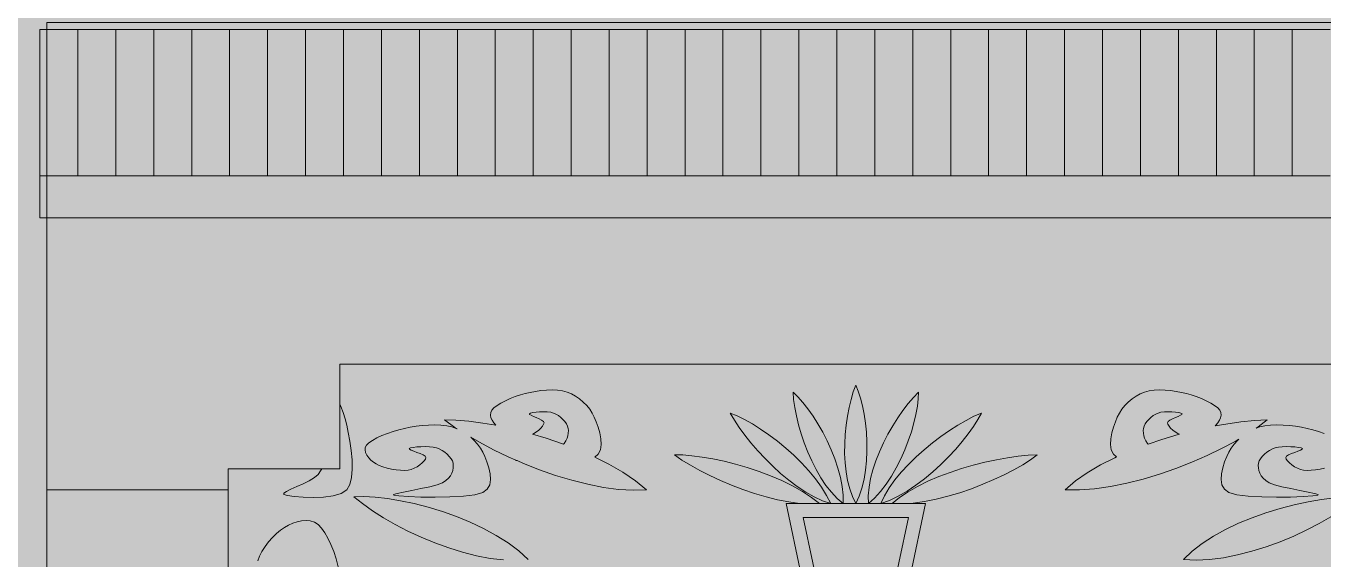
# Model space of a CAD drawing. Header units: millimetres. Extents: x -2412 to 16214, y -1176 to 12015.
# Drawn here: x 10244 to 13084, y 5818 to 6985 of the extents above; entities that cross this region are included whole.
import ezdxf

# ---------------------------------------------------------------- set-up
doc = ezdxf.new("R2010")
doc.units = ezdxf.units.MM
for name, color, linetype, lineweight, true_color in [('00_WHITE_BACKGROUND', 7, 'Continuous', 18, 0xffffff), ('01_STRUCTURE', 7, 'Continuous', 18, 0x000000), ('02_CORNICES', 7, 'Continuous', 18, 0x000000), ('05_STONE_JOINTS', 7, 'Continuous', 18, 0x000000), ('06_ORNAMENT', 7, 'Continuous', 18, 0x000000)]:
    doc.layers.add(name, color=color, linetype=linetype, lineweight=lineweight, true_color=true_color)

msp = doc.modelspace()

# ---------------------------------------------------------------- linework, layer by layer
at = {"layer": '00_WHITE_BACKGROUND', "lineweight": 18, "true_color": 0xffffff}
msp.add_solid([(-2412.2137, -1175.5725), (16213.7405, -1175.5725), (-2412.2137, 12015.2672), (16213.7405, 12015.2672)], dxfattribs=at)
at = {"layer": '01_STRUCTURE', "color": 7, "lineweight": 18, "true_color": 0x000000}
for points in [[(10290.0763, 5465.6489), (10290.0763, 5816.7939), (10290.0763, 5969.4656), (10290.0763, 6564.8855)], [(13190.8397, 6244.2748), (10931.2977, 6244.2748), (10931.2977, 6155.6183), (10931.2977, 6015.2672), (10891.771, 6015.2672), (10687.0229, 6015.2672), (10687.0229, 5969.4656), (10687.0229, 5816.7939), (10687.0229, 5605.2519)]]:
    msp.add_lwpolyline(points, dxfattribs=at)
at = {"layer": '02_CORNICES', "color": 7, "lineweight": 18, "true_color": 0x000000}
for points in [[(10274.8092, 6656.4885), (10274.8092, 6977.0992), (10290.0763, 6977.0992), (10357.8931, 6977.0992)], [(10357.8931, 6977.0992), (10440.9771, 6977.0992)], [(10357.8931, 6977.0992), (10357.8931, 6656.4885)], [(10440.9771, 6977.0992), (10524.0611, 6977.0992)], [(10440.9771, 6977.0992), (10440.9771, 6656.4885)], [(10524.0611, 6977.0992), (10607.1298, 6977.0992)], [(10524.0611, 6977.0992), (10524.0611, 6656.4885)], [(10607.1298, 6977.0992), (10690.2137, 6977.0992)], [(10607.1298, 6977.0992), (10607.1298, 6656.4885)], [(10690.2137, 6977.0992), (10773.2977, 6977.0992)], [(10690.2137, 6977.0992), (10690.2137, 6656.4885)], [(10773.2977, 6977.0992), (10856.3817, 6977.0992)], [(10773.2977, 6977.0992), (10773.2977, 6656.4885)], [(10856.3817, 6977.0992), (10939.4656, 6977.0992)], [(10856.3817, 6977.0992), (10856.3817, 6656.4885)], [(10939.4656, 6977.0992), (11022.5496, 6977.0992)], [(10939.4656, 6977.0992), (10939.4656, 6656.4885)], [(11022.5496, 6977.0992), (11105.6336, 6977.0992)], [(11022.5496, 6977.0992), (11022.5496, 6656.4885)], [(11105.6336, 6977.0992), (11188.7023, 6977.0992)], [(11105.6336, 6977.0992), (11105.6336, 6656.4885)], [(11188.7023, 6977.0992), (11271.7863, 6977.0992)], [(11188.7023, 6977.0992), (11188.7023, 6656.4885)], [(11271.7863, 6977.0992), (11354.8702, 6977.0992)], [(11271.7863, 6977.0992), (11271.7863, 6656.4885)], [(11354.8702, 6977.0992), (11437.9542, 6977.0992)], [(11354.8702, 6977.0992), (11354.8702, 6656.4885)], [(11437.9542, 6977.0992), (11521.0382, 6977.0992)], [(11437.9542, 6977.0992), (11437.9542, 6656.4885)], [(11521.0382, 6977.0992), (11604.1221, 6977.0992)], [(11521.0382, 6977.0992), (11521.0382, 6656.4885)], [(11604.1221, 6977.0992), (11687.2061, 6977.0992)], [(11604.1221, 6977.0992), (11604.1221, 6656.4885)], [(11687.2061, 6977.0992), (11770.2748, 6977.0992)], [(11687.2061, 6977.0992), (11687.2061, 6656.4885)], [(11770.2748, 6977.0992), (11853.3588, 6977.0992)], [(11770.2748, 6977.0992), (11770.2748, 6656.4885)], [(11853.3588, 6977.0992), (11936.4427, 6977.0992)], [(11853.3588, 6977.0992), (11853.3588, 6656.4885)], [(11936.4427, 6977.0992), (12019.5267, 6977.0992)], [(11936.4427, 6977.0992), (11936.4427, 6656.4885)], [(12019.5267, 6977.0992), (12102.6107, 6977.0992)], [(12019.5267, 6977.0992), (12019.5267, 6656.4885)], [(12102.6107, 6977.0992), (12185.6947, 6977.0992)], [(12102.6107, 6977.0992), (12102.6107, 6656.4885)], [(12185.6947, 6977.0992), (12268.7786, 6977.0992)], [(12185.6947, 6977.0992), (12185.6947, 6656.4885)], [(12268.7786, 6977.0992), (12351.8626, 6977.0992)], [(12268.7786, 6977.0992), (12268.7786, 6656.4885)], [(12351.8626, 6977.0992), (12434.9313, 6977.0992)], [(12351.8626, 6977.0992), (12351.8626, 6656.4885)], [(12434.9313, 6977.0992), (12518.0153, 6977.0992)], [(12434.9313, 6977.0992), (12434.9313, 6656.4885)], [(12518.0153, 6977.0992), (12601.0992, 6977.0992)], [(12518.0153, 6977.0992), (12518.0153, 6656.4885)], [(12601.0992, 6977.0992), (12684.1832, 6977.0992)], [(12601.0992, 6977.0992), (12601.0992, 6656.4885)], [(12684.1832, 6977.0992), (12767.2672, 6977.0992)], [(12684.1832, 6977.0992), (12684.1832, 6656.4885)], [(12767.2672, 6977.0992), (12850.3511, 6977.0992)], [(12767.2672, 6977.0992), (12767.2672, 6656.4885)], [(12850.3511, 6977.0992), (12933.4351, 6977.0992)], [(12850.3511, 6977.0992), (12850.3511, 6656.4885)], [(12933.4351, 6977.0992), (13016.5038, 6977.0992)], [(12933.4351, 6977.0992), (12933.4351, 6656.4885)], [(13016.5038, 6977.0992), (13099.5878, 6977.0992)], [(13016.5038, 6977.0992), (13016.5038, 6656.4885)], [(10357.8931, 6656.4885), (10290.0763, 6656.4885), (10274.8092, 6656.4885)], [(10290.0763, 6564.8855), (10274.8092, 6564.8855), (10274.8092, 6656.4885)], [(10440.9771, 6656.4885), (10357.8931, 6656.4885)], [(10524.0611, 6656.4885), (10440.9771, 6656.4885)], [(10607.1298, 6656.4885), (10524.0611, 6656.4885)], [(10690.2137, 6656.4885), (10607.1298, 6656.4885)], [(10773.2977, 6656.4885), (10690.2137, 6656.4885)], [(10856.3817, 6656.4885), (10773.2977, 6656.4885)], [(10939.4656, 6656.4885), (10856.3817, 6656.4885)], [(11022.5496, 6656.4885), (10939.4656, 6656.4885)], [(11105.6336, 6656.4885), (11022.5496, 6656.4885)], [(11188.7023, 6656.4885), (11105.6336, 6656.4885)], [(11271.7863, 6656.4885), (11188.7023, 6656.4885)], [(11354.8702, 6656.4885), (11271.7863, 6656.4885)], [(11437.9542, 6656.4885), (11354.8702, 6656.4885)], [(11521.0382, 6656.4885), (11437.9542, 6656.4885)], [(11604.1221, 6656.4885), (11521.0382, 6656.4885)], [(11687.2061, 6656.4885), (11604.1221, 6656.4885)], [(11770.2748, 6656.4885), (11687.2061, 6656.4885)], [(11853.3588, 6656.4885), (11770.2748, 6656.4885)], [(11936.4427, 6656.4885), (11853.3588, 6656.4885)], [(12019.5267, 6656.4885), (11936.4427, 6656.4885)], [(12102.6107, 6656.4885), (12019.5267, 6656.4885)], [(12185.6947, 6656.4885), (12102.6107, 6656.4885)], [(12268.7786, 6656.4885), (12185.6947, 6656.4885)], [(12351.8626, 6656.4885), (12268.7786, 6656.4885)], [(12434.9313, 6656.4885), (12351.8626, 6656.4885)], [(12518.0153, 6656.4885), (12434.9313, 6656.4885)], [(12601.0992, 6656.4885), (12518.0153, 6656.4885)], [(12684.1832, 6656.4885), (12601.0992, 6656.4885)], [(12767.2672, 6656.4885), (12684.1832, 6656.4885)], [(12850.3511, 6656.4885), (12767.2672, 6656.4885)], [(12933.4351, 6656.4885), (12850.3511, 6656.4885)], [(13016.5038, 6656.4885), (12933.4351, 6656.4885)], [(13099.5878, 6656.4885), (13016.5038, 6656.4885)], [(11947.6489, 5938.9313), (11908.3969, 5938.9313), (11941.4198, 5782.9924), (11963.3588, 5679.3893)], [(12158.7786, 5679.3893), (12180.7176, 5782.9924), (12213.7405, 5938.9313), (12167.0076, 5938.9313), (12140.458, 5938.9313), (12116.0305, 5938.9313), (12088.5496, 5938.9313), (12061.0687, 5938.9313), (12033.5878, 5938.9313), (12006.1069, 5938.9313), (11981.6794, 5938.9313)]]:
    msp.add_lwpolyline(points, dxfattribs=at)
msp.add_lwpolyline([(11946.0763, 5908.3969), (11988.1069, 5709.9237), (12134.0305, 5709.9237), (12176.0611, 5908.3969)], close=True, dxfattribs=at)
at = {"layer": '05_STONE_JOINTS', "color": 7, "lineweight": 18, "true_color": 0x000000}
msp.add_lwpolyline([(13832.0611, 6992.3664), (13832.0611, 6977.0992), (13832.0611, 6656.4885), (13832.0611, 6564.8855), (10290.0763, 6564.8855), (10290.0763, 6656.4885), (10290.0763, 6977.0992), (10290.0763, 6992.3664)], close=True, dxfattribs=at)
msp.add_lwpolyline([(10290.0763, 5969.4656), (10687.0229, 5969.4656)], dxfattribs=at)
at = {"layer": '06_ORNAMENT', "color": 7, "lineweight": 18, "true_color": 0x000000}
for points in [[(12036.626, 6048.9771), (12037.6031, 6028.5191), (12039.7099, 6008.5496), (12043.0229, 5989.3282), (12047.6489, 5971.145), (12053.6336, 5954.2595), (12061.0687, 5938.9313), (12068.5038, 5955.3282), (12074.4885, 5973.1908), (12079.1145, 5992.2443), (12082.4275, 6012.1832), (12084.5344, 6032.7328), (12085.5115, 6053.6183), (12085.4046, 6074.5344), (12084.3053, 6095.2366), (12082.2901, 6115.4046), (12079.4351, 6134.7634), (12075.8015, 6153.0382), (12071.4809, 6169.9237), (12066.5496, 6185.1756), (12061.0687, 6198.4733), (12055.5878, 6183.6641), (12050.6565, 6167.2061), (12046.3359, 6149.374), (12042.7023, 6130.4427), (12039.8473, 6110.6718), (12037.8321, 6090.3206), (12036.7328, 6069.6794)], [(10986.6565, 6056.5496), (10987.9389, 6050.8397), (10990.7328, 6045.1298), (10994.7328, 6039.6031), (10999.6031, 6034.4275), (11005.0229, 6029.8168), (11010.687, 6025.9542), (11017.2977, 6022.6412), (11025.4656, 6019.6183), (11034.7176, 6016.9771), (11044.5954, 6014.7939), (11054.5954, 6013.145), (11064.2748, 6012.1069), (11073.1603, 6011.771), (11080.7634, 6012.2137), (11087.6336, 6013.7252), (11094.4427, 6016.3664), (11100.9466, 6019.8321), (11106.8855, 6023.8473), (11111.9695, 6028.1374), (11115.9847, 6032.3969), (11118.6412, 6036.3359), (11119.6947, 6039.6947), (11118.0916, 6042.6718), (11113.6489, 6045.6183), (11107.3588, 6048.5038), (11100.229, 6051.2366), (11093.2519, 6053.771), (11087.4504, 6056.0458), (11083.8168, 6057.9847), (11083.3588, 6059.542), (11086.3817, 6060.855), (11092.0763, 6062.0305), (11099.7405, 6062.9924), (11108.6718, 6063.6489), (11118.1527, 6063.8779), (11127.5267, 6063.5878), (11136.0458, 6062.687), (11143.0534, 6061.0687), (11149.1145, 6058.6107), (11155.1756, 6055.3588), (11161.0076, 6051.4504), (11166.4122, 6047.0382), (11171.1603, 6042.2901), (11175.0534, 6037.3435), (11177.8626, 6032.3511), (11179.3893, 6027.4809), (11179.8931, 6022.4733), (11179.6947, 6017.084), (11178.6565, 6011.4504), (11176.626, 6005.7252), (11173.4962, 6000.0458), (11169.1145, 5994.5649), (11163.3282, 5989.4046), (11156.0305, 5984.7328), (11144.6412, 5980.3359), (11128.2137, 5976), (11108.9771, 5971.8321), (11089.2061, 5967.9389), (11071.1145, 5964.4275), (11056.9924, 5961.4046), (11049.084, 5958.9771), (11049.6183, 5957.2519), (11060.8702, 5955.8473), (11081.6794, 5954.4885), (11109.1145, 5953.4656), (11140.2901, 5953.0534), (11172.3053, 5953.5573), (11202.2443, 5955.2519), (11227.2061, 5958.4275), (11244.2748, 5963.3588), (11254.0458, 5970.7176), (11259.542, 5980.4885), (11261.4962, 5992), (11260.6565, 6004.5802), (11257.771, 6017.542), (11253.5878, 6030.1985), (11248.8397, 6041.8779), (11244.2748, 6051.9084), (11239.313, 6060.7786), (11233.0076, 6069.374), (11225.5115, 6077.5267), (11218.0153, 6084.229), (11237.1298, 6073.2061), (11267.7252, 6057.1298), (11300.1221, 6041.6031), (11316.5649, 6034.4427), (11316.7939, 6033.5878), (11319.3435, 6033.2214), (11333.8779, 6026.8855), (11368.5954, 6013.2519), (11403.8473, 6000.9313), (11439.2061, 5990.2137), (11474.2748, 5981.3282), (11508.5954, 5974.5496), (11541.7863, 5970.1527), (11573.4198, 5968.3664), (11603.0534, 5969.4656), (11578.5649, 5989.2366), (11550.9008, 6007.8931), (11520.5802, 6025.374), (11489.8321, 6040.7939), (11497.1756, 6047.0534), (11502.0153, 6056.8244), (11503.7405, 6068.3359), (11503.0076, 6080.916), (11500.458, 6093.8779), (11496.7634, 6106.5344), (11492.5802, 6118.2137), (11488.5496, 6128.2443), (11484.1679, 6137.1145), (11478.5954, 6145.7099), (11471.9847, 6153.8626), (11464.5038, 6161.4504), (11456.3053, 6168.3206), (11447.542, 6174.3359), (11438.3969, 6179.3435), (11429.0076, 6183.2061), (11418.9618, 6185.8321), (11407.9389, 6187.313), (11396.1985, 6187.7863), (11384.0611, 6187.4046), (11371.8168, 6186.3053), (11359.771, 6184.6412), (11348.1985, 6182.5344), (11337.4046, 6180.1527), (11326.7481, 6177.2061), (11315.6489, 6173.4656), (11304.5496, 6169.0687), (11293.8931, 6164.2137), (11284.0916, 6159.0687), (11275.5725, 6153.7863), (11268.7786, 6148.5344), (11264.1221, 6143.5115), (11261.7252, 6138.3969), (11261.2366, 6132.8855), (11262.3664, 6127.1756), (11264.8397, 6121.4656), (11268.3664, 6115.9389), (11272.6565, 6110.7634), (11272.9618, 6110.4733), (11244.7328, 6115.4656), (11213.8779, 6119.5267), (11185.5725, 6121.771), (11160.3053, 6122.1374), (11183.0076, 6105.9695), (11188.3359, 6102.5649), (11187.4351, 6103.0076), (11176.7939, 6106.8702), (11165.4198, 6109.4962), (11152.9008, 6110.9771), (11139.6183, 6111.4504), (11125.8626, 6111.0687), (11111.9847, 6109.9695), (11098.3206, 6108.3053), (11085.2061, 6106.1985), (11072.9771, 6103.8168), (11060.8855, 6100.8702), (11048.3206, 6097.1298), (11035.7557, 6092.7328), (11023.6641, 6087.8779), (11012.5496, 6082.7328), (11002.9008, 6077.4504), (10995.1908, 6072.1985), (10989.9237, 6067.1756), (10987.2214, 6062.0611)], [(11923.6641, 6183.2061), (11924.9466, 6167.0229), (11927.4046, 6149.5115), (11931.0229, 6130.9618), (11935.7252, 6111.6489), (11941.4962, 6091.8626), (11948.2748, 6071.8931), (11956.0305, 6052), (11964.687, 6032.4885), (11974.2443, 6013.6183), (11984.626, 5995.6794), (11995.7863, 5978.9618), (12007.7099, 5963.7557), (12020.3206, 5950.3053), (12033.5878, 5938.9313), (12033.4198, 5957.4198), (12031.313, 5976.687), (12027.4656, 5996.5038), (12022.0458, 6016.6412), (12015.2672, 6036.8397), (12007.2977, 6056.9008), (11998.3359, 6076.5496), (11988.5802, 6095.5725), (11978.1985, 6113.7252), (11967.3893, 6130.7786), (11956.3511, 6146.4885), (11945.2519, 6160.6107), (11934.2901, 6172.9313)], [(12088.2595, 5956.4122), (12088.5496, 5938.9313), (12102.2748, 5951.313), (12115.2977, 5965.6641), (12127.5725, 5981.6947), (12139.0534, 5999.0992), (12149.6794, 6017.5878), (12159.4046, 6036.8397), (12168.1679, 6056.5802), (12175.9389, 6076.5038), (12182.6412, 6096.3053), (12188.229, 6115.7099), (12192.6718, 6134.3969), (12195.8779, 6152.0763), (12197.8321, 6168.4427), (12198.4733, 6183.2061), (12187.2061, 6171.5115), (12175.7405, 6158.0458), (12164.2443, 6143.0534), (12152.916, 6126.7176), (12141.9389, 6109.2824), (12131.4809, 6090.9618), (12121.7405, 6071.9695), (12112.8702, 6052.5344), (12105.084, 6032.8855), (12098.5496, 6013.2214), (12093.4504, 5993.771), (12089.9542, 5974.7634)], [(11346.5649, 6135.8779), (11349.2366, 6137.1908), (11354.2595, 6138.3664), (11361.0229, 6139.3282), (11368.9008, 6139.9847), (11377.2672, 6140.2137), (11385.5267, 6139.9237), (11393.0534, 6139.0229), (11399.2366, 6137.4046), (11404.5954, 6134.9466), (11409.9389, 6131.6947), (11415.084, 6127.7863), (11419.8473, 6123.374), (11424.0458, 6118.626), (11427.4656, 6113.6794), (11429.9542, 6108.687), (11431.2977, 6103.8168), (11431.7405, 6098.8092), (11431.5725, 6093.4198), (11430.6412, 6087.7863), (11428.8702, 6082.0611), (11426.0916, 6076.3817), (11422.229, 6070.9008), (11420.7939, 6069.4504), (11418.8855, 6070.1985), (11383.145, 6082.3664), (11353.1603, 6091.2977), (11356.3511, 6092.7023), (11362.0916, 6096.1679), (11367.313, 6100.1832), (11371.8168, 6104.4733), (11375.3588, 6108.7328), (11377.6947, 6112.6718), (11378.626, 6116.0305), (11377.2214, 6119.0076), (11373.2977, 6121.9542), (11367.7405, 6124.8397), (11361.4504, 6127.5725), (11355.2977, 6130.1069), (11350.1832, 6132.3817), (11346.9771, 6134.3206)], [(11786.2595, 6137.4046), (11795.1298, 6122.0153), (11805.771, 6105.771), (11817.9695, 6088.9313), (11831.5725, 6071.7557), (11846.4122, 6054.5191), (11862.2901, 6037.4656), (11879.0534, 6020.855), (11896.5191, 6004.9466), (11914.4885, 5990.0153), (11932.8244, 5976.3053), (11951.3282, 5964.0916), (11969.8168, 5953.6031), (11988.1374, 5945.1298), (12006.1069, 5938.9313), (11997.1908, 5956.9924), (11986.0763, 5975.0992), (11973.0382, 5993.084), (11958.3817, 6010.8092), (11942.3817, 6028.0763), (11925.3435, 6044.7634), (11907.542, 6060.687), (11889.2824, 6075.6947), (11870.855, 6089.6336), (11852.5344, 6102.3053), (11834.626, 6113.5878), (11817.4198, 6123.313), (11801.1908, 6131.2977)], [(12116.0305, 5938.9313), (12134.9008, 5945.9542), (12154.0458, 5955.1756), (12173.2672, 5966.3053), (12192.3969, 5979.084), (12211.2214, 5993.2366), (12229.542, 6008.4885), (12247.2061, 6024.5802), (12264, 6041.2061), (12279.7252, 6058.1221), (12294.2137, 6075.0534), (12307.2672, 6091.7252), (12318.687, 6107.8473), (12328.2901, 6123.1603), (12335.8779, 6137.4046), (12319.6641, 6130.1374), (12302.4122, 6121.2214), (12284.4275, 6110.7939), (12265.9542, 6099.0076), (12247.2824, 6086.0153), (12228.7023, 6071.9542), (12210.4733, 6056.9771), (12192.8702, 6041.2214), (12176.1832, 6024.855), (12160.687, 6008.0305), (12146.6412, 5990.8702), (12134.3359, 5973.5267), (12124.0305, 5956.1679)], [(12690.3969, 6098.8092), (12690.8397, 6103.8168), (12692.1832, 6108.687), (12694.6718, 6113.6794), (12698.0916, 6118.626), (12702.2901, 6123.374), (12707.0534, 6127.7863), (12712.1985, 6131.6947), (12717.542, 6134.9466), (12722.9008, 6137.4046), (12729.084, 6139.0229), (12736.6107, 6139.9237), (12744.8702, 6140.2137), (12753.2519, 6139.9847), (12761.1145, 6139.3282), (12767.8779, 6138.3664), (12772.9008, 6137.1908), (12775.5725, 6135.8779), (12775.1603, 6134.3206), (12771.9542, 6132.3817), (12766.8397, 6130.1069), (12760.687, 6127.5725), (12754.3969, 6124.8397), (12748.8397, 6121.9542), (12744.916, 6119.0076), (12743.5115, 6116.0305), (12744.4427, 6112.6718), (12746.7786, 6108.7328), (12750.3206, 6104.4733), (12754.8244, 6100.1832), (12760.0458, 6096.1679), (12765.7863, 6092.7023), (12769.6794, 6090.9924), (12766.4427, 6090.1527), (12730.7023, 6079.4962), (12701.2977, 6069.4962), (12699.9084, 6070.9008), (12696.0458, 6076.3817), (12693.2672, 6082.0611), (12691.4962, 6087.7863), (12690.5649, 6093.4198)], [(11664.1221, 6045.8015), (11680.5038, 6034.5038), (11699.0534, 6023.0534), (11719.4962, 6011.6183), (11741.4962, 6000.3817), (11764.7786, 5989.542), (11789.0229, 5979.2519), (11813.9542, 5969.7099), (11839.2366, 5961.084), (11864.5802, 5953.5725), (11889.6947, 5947.3435), (11914.2595, 5942.5954), (11937.9847, 5939.4809), (11947.6489, 5938.9313), (11981.6794, 5938.9313), (11963.9847, 5952.7328), (11944.0458, 5965.7557), (11922.2137, 5977.9847), (11898.8702, 5989.3435), (11874.3969, 5999.8015), (11849.1603, 6009.313), (11823.5115, 6017.8321), (11797.8473, 6025.313), (11772.5344, 6031.7099), (11747.9389, 6036.9618), (11724.4275, 6041.0534), (11702.3664, 6043.9237), (11682.1374, 6045.5115)]]:
    msp.add_lwpolyline(points, close=True, dxfattribs=at)
for points in [[(13086.3817, 6092.7328), (13073.8168, 6097.1298), (13061.2519, 6100.8702), (13049.1603, 6103.8168), (13036.9313, 6106.1985), (13023.8168, 6108.3053), (13010.1527, 6109.9695), (12996.2748, 6111.0687), (12982.5191, 6111.4504), (12969.2366, 6110.9771), (12956.7176, 6109.4962), (12945.3435, 6106.8702), (12937.3588, 6103.9695), (12941.7099, 6106.855), (12961.8321, 6122.1374), (12933.9847, 6120.8855), (12903.6031, 6117.9237), (12871.1756, 6113.313), (12847.6794, 6109.0382), (12849.4809, 6110.7634), (12853.771, 6115.9389), (12857.2977, 6121.4656), (12859.771, 6127.1756), (12860.9008, 6132.8855), (12860.4122, 6138.3969), (12858.0153, 6143.5115), (12853.3588, 6148.5344), (12846.5649, 6153.7863), (12838.0458, 6159.0687), (12828.2443, 6164.2137), (12817.5878, 6169.0687), (12806.4885, 6173.4656), (12795.3893, 6177.2061), (12784.7328, 6180.1527), (12773.9389, 6182.5344), (12762.3664, 6184.6412), (12750.3206, 6186.3053), (12738.0763, 6187.4046), (12725.9389, 6187.7863), (12714.1985, 6187.313), (12703.1756, 6185.8321), (12693.1298, 6183.2061), (12683.7405, 6179.3435), (12674.5954, 6174.3359), (12665.8321, 6168.3206), (12657.6336, 6161.4504), (12650.1527, 6153.8626), (12643.542, 6145.7099), (12637.9695, 6137.1145), (12633.5878, 6128.2443), (12629.5573, 6118.2137), (12625.374, 6106.5344), (12621.6794, 6093.8779), (12619.1298, 6080.916), (12618.3969, 6068.3359), (12620.1221, 6056.8244), (12624.9618, 6047.0534), (12631.771, 6041.2519), (12627.8168, 6039.4962), (12596.5954, 6023.6794), (12567.7405, 6006.687), (12541.7405, 5988.5954), (12519.084, 5969.4656), (12550.5496, 5968.9924), (12583.8321, 5971.3435), (12618.4885, 5976.2595), (12654.0611, 5983.4656), (12690.1221, 5992.687), (12726.1832, 6003.6641), (12761.8473, 6016.1069), (12796.626, 6029.771), (12830.0763, 6044.3817), (12861.771, 6059.6641), (12891.2366, 6075.3435), (12899.9389, 6080.4885), (12896.626, 6077.5267), (12889.1298, 6069.374), (12882.8244, 6060.7786), (12877.8626, 6051.9084), (12873.2977, 6041.8779), (12868.5496, 6030.1985), (12864.3664, 6017.542), (12861.4809, 6004.5802), (12860.6412, 5992), (12862.5954, 5980.4885), (12868.0916, 5970.7176), (12877.8626, 5963.3588), (12894.9313, 5958.4275), (12919.8931, 5955.2519), (12949.8321, 5953.5573), (12981.8473, 5953.0534), (13013.0229, 5953.4656), (13040.458, 5954.4885), (13061.2672, 5955.8473), (13072.5191, 5957.2519), (13073.0534, 5958.9771), (13065.145, 5961.4046), (13051.0229, 5964.4275), (13032.9466, 5967.9389), (13013.1603, 5971.8321), (12993.9237, 5976), (12977.4962, 5980.3359), (12966.1069, 5984.7328), (12958.8092, 5989.4046), (12953.0229, 5994.5649), (12948.6412, 6000.0458), (12945.5115, 6005.7252), (12943.4809, 6011.4504), (12942.4427, 6017.084), (12942.2443, 6022.4733), (12942.7481, 6027.4809), (12944.2748, 6032.3511), (12947.084, 6037.3435), (12950.9771, 6042.2901), (12955.7252, 6047.0382), (12961.1298, 6051.4504), (12966.9618, 6055.3588), (12973.0229, 6058.6107), (12979.084, 6061.0687), (12986.0916, 6062.687), (12994.6107, 6063.5878), (13003.9847, 6063.8779), (13013.4809, 6063.6489), (13022.3969, 6062.9924), (13030.0611, 6062.0305), (13035.7557, 6060.855), (13038.7786, 6059.542), (13038.3206, 6057.9847), (13034.687, 6056.0458), (13028.8855, 6053.771), (13021.9084, 6051.2366), (13014.7786, 6048.5038), (13008.4885, 6045.6183), (13004.0458, 6042.6718), (13002.4427, 6039.6947), (13003.4962, 6036.3359), (13006.1527, 6032.3969), (13010.1679, 6028.1374), (13015.2519, 6023.8473), (13021.1908, 6019.8321), (13027.6947, 6016.3664), (13034.5038, 6013.7252), (13041.374, 6012.2137), (13048.9771, 6011.771), (13057.8626, 6012.1069), (13067.542, 6013.145), (13077.542, 6014.7939), (13087.4198, 6016.9771)], [(10891.771, 6015.2672), (10889.4351, 6010.5344), (10884.2748, 6003.0534), (10876.2443, 5996.0153), (10864.6412, 5989.084), (10851.0687, 5982.4122), (10837.0992, 5976.1832), (10824.3359, 5970.5649), (10814.3664, 5965.7252), (10808.7786, 5961.8473), (10809.1603, 5959.084), (10817.0992, 5956.8244), (10831.7863, 5954.6565), (10851.1603, 5953.0076), (10873.1756, 5952.3664), (10895.7557, 5953.1603), (10916.9008, 5955.8779), (10934.5191, 5960.9466), (10946.5649, 5968.855), (10953.4656, 5980.626), (10957.3435, 5996.2595), (10958.7176, 6014.687), (10958.1374, 6034.8092), (10956.0916, 6055.542), (10953.1298, 6075.8015), (10949.7863, 6094.4885), (10946.5649, 6110.5344), (10943.0687, 6124.7328), (10938.6107, 6138.4733), (10933.313, 6151.5267), (10931.2977, 6155.6183)], [(12167.0076, 5938.9313), (12186.6565, 5940.3206), (12211.4351, 5943.7863), (12236.8855, 5948.8397), (12262.7176, 5955.313), (12288.5649, 5962.9924), (12314.1374, 5971.7099), (12339.1145, 5981.2672), (12363.145, 5991.4809), (12385.9237, 6002.1679), (12407.1145, 6013.1298), (12426.4122, 6024.1832), (12443.4962, 6035.1298), (12458.0153, 6045.8015), (12438.1374, 6044.9008), (12416.4427, 6042.7939), (12393.2519, 6039.5573), (12368.9313, 6035.1908), (12343.8168, 6029.7557), (12318.2901, 6023.2977), (12292.6718, 6015.8321), (12267.313, 6007.4046), (12242.5802, 5998.0611), (12218.8244, 5987.8473), (12196.3817, 5976.7786), (12175.6031, 5964.916), (12156.8397, 5952.2901), (12140.458, 5938.9313)], [(11343.5115, 5816.7939), (11323.0229, 5835.542), (11299.6641, 5853.1145), (11273.9237, 5869.4504), (11246.2137, 5884.5191), (11217.0229, 5898.2595), (11186.7786, 5910.6107), (11155.9542, 5921.5573), (11124.9924, 5931.0229), (11094.3511, 5938.9618), (11064.4885, 5945.3435), (11035.8473, 5950.1069), (11008.8855, 5953.2061), (10984.0611, 5954.5802), (10961.8321, 5954.1985), (10980.9466, 5938.9313), (11002.7328, 5923.5267), (11026.8397, 5908.2443), (11052.916, 5893.313), (11080.5954, 5878.9618), (11109.542, 5865.4656), (11139.374, 5853.0382), (11169.7557, 5841.9542), (11200.3206, 5832.4122), (11230.7176, 5824.7023), (11260.5954, 5819.0382), (11289.5878, 5815.6641)], [(13109.2519, 5951.7557), (13080.916, 5948.1679), (13051.313, 5943.0687), (13020.8397, 5936.4733), (12989.9389, 5928.4275), (12959.0229, 5918.9771), (12928.5496, 5908.1679), (12898.916, 5896.0305), (12870.5802, 5882.5954), (12843.9542, 5867.9237), (12819.4656, 5852.0305), (12797.542, 5834.9771), (12778.626, 5816.7939), (12806.3664, 5815.4046), (12835.5573, 5816.7481), (12865.8168, 5820.5802), (12896.7634, 5826.626), (12928.0153, 5834.6565), (12959.1908, 5844.3969), (12989.9237, 5855.6183), (13019.8168, 5868.0611), (13048.4885, 5881.4656), (13075.5725, 5895.5878), (13100.6718, 5910.1832)], [(10927.8015, 5800.9466), (10923.3435, 5818.1221), (10918.0458, 5834.4427), (10912.0611, 5849.6183), (10905.4962, 5863.3588), (10898.4885, 5875.374), (10891.1756, 5885.4046), (10883.6641, 5893.1298), (10875.6336, 5898.3817), (10866.8092, 5901.3282), (10857.4198, 5902.2901), (10847.7099, 5901.5267), (10837.9237, 5899.3282), (10828.2748, 5895.9847), (10819.0229, 5891.7863), (10810.3817, 5887.0229), (10801.8473, 5881.145), (10792.9771, 5873.6336), (10784.1069, 5864.8702), (10775.5725, 5855.145), (10767.7252, 5844.8397), (10760.916, 5834.2748), (10755.4809, 5823.8015), (10751.7557, 5813.7405)]]:
    msp.add_lwpolyline(points, dxfattribs=at)

doc.saveas('drawing.dxf')
